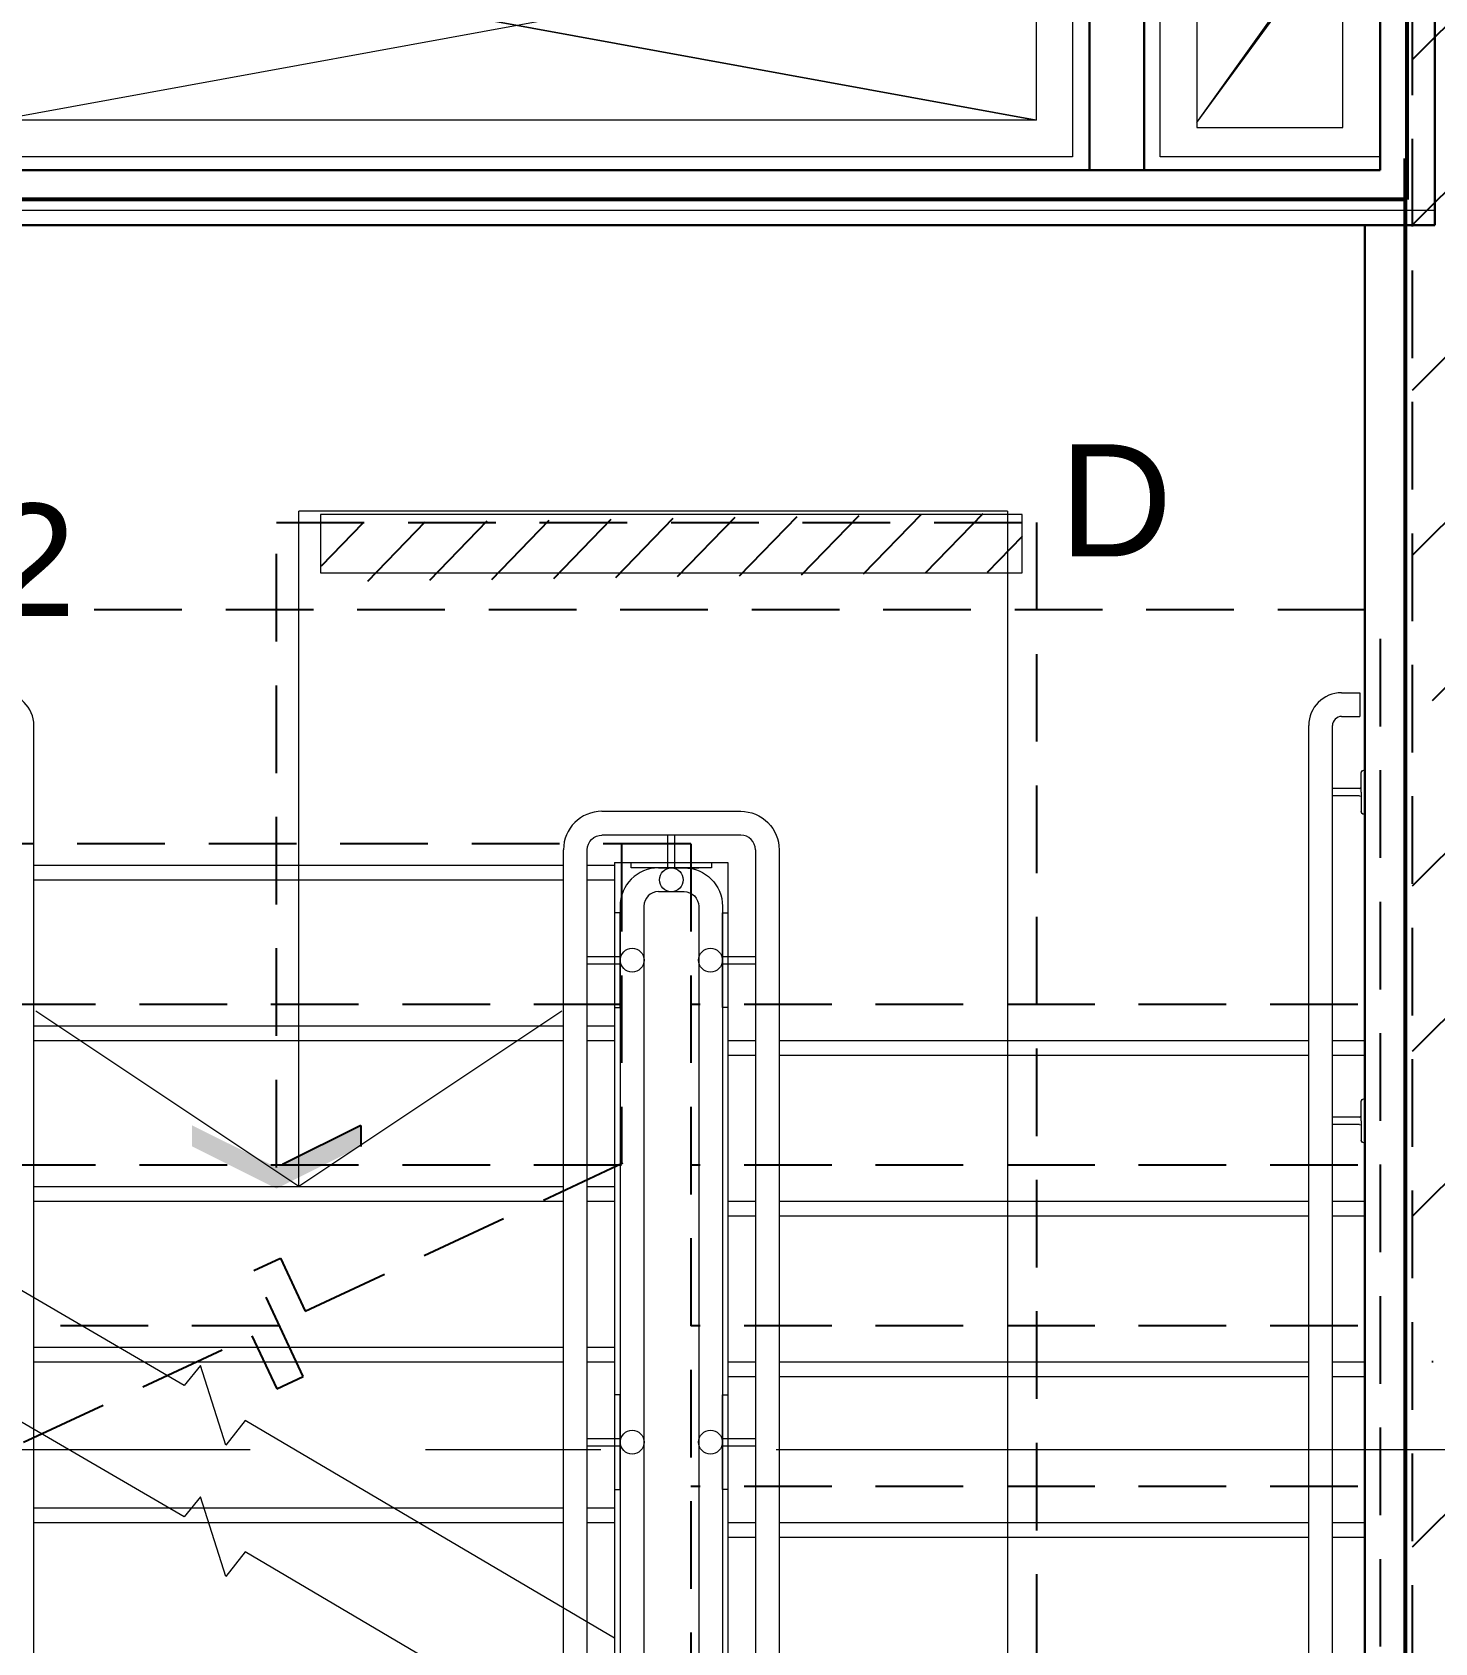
# Model space of a CAD drawing. Header units: inches. Extents: x -26575 to 27, y -11337 to 2257.
# Drawn here: x -21631.5 to -21535.5, y 653.9 to 764.2 of the extents above; entities that cross this region are included whole.
import ezdxf
from ezdxf import colors
from ezdxf.entities.mleader import LeaderData, LeaderLine
from ezdxf.math import Vec2, Vec3

# ---------------------------------------------------------------- set-up
doc = ezdxf.new("R2010")
doc.units = ezdxf.units.IN
doc.header["$LTSCALE"] = 48
doc.header["$MEASUREMENT"] = 0
for name, pattern in [('A106$0$CENTER', [2, 1.25, -0.25, 0.25, -0.25]), ('A112$0$CENTER', [2, 1.25, -0.25, 0.25, -0.25]), ('A112$0$HIDDEN2', [0.1875, 0.125, -0.0625]), ('NB - 12th floor_plan$0$HIDDEN2', [0.1875, 0.125, -0.0625])]:
    doc.linetypes.add(name, pattern=pattern)
for name, color, linetype in [('A106$0$A-ANNO-TEXT', 8, 'Continuous'), ('A106$0$A-FLOR-HRAL', 8, 'Continuous'), ('A106$0$A-FLOR-OPENING', 8, 'Continuous'), ('A106$0$A-FLOR-STRS', 8, 'Continuous'), ('A106$0$A-GRID-GRDP0-15', 8, 'Continuous'), ('A106$0$A-HVAC-RDFF', 8, 'Continuous'), ('A106$0$A-WALL-FULL-INTR', 8, 'Continuous'), ('A106$0$bc105-11 - A-WALL-FIRE', 8, 'Continuous'), ('A106$0$bc105-11 - M-HVAC-Supp', 8, 'Continuous'), ('A106$0$Level 20', 8, 'Continuous'), ('A112$0$A-FLOR-HRAL', 8, 'Continuous'), ('A112$0$A-FLOR-OPENING', 8, 'Continuous'), ('A112$0$A-FLOR-OPENING-STAIR D', 8, 'A112$0$HIDDEN2'), ('A112$0$A-FLOR-STRS', 8, 'Continuous'), ('A112$0$A-GRID-GRDP0-15', 8, 'Continuous'), ('A112$0$A-HVAC-RDFF', 8, 'Continuous'), ('A112$0$A-WALL-FULL-INTR', 8, 'Continuous'), ('A112$0$bc112 - A-WALL-FIRE', 8, 'Continuous'), ('A112$0$Level 20', 8, 'Continuous'), ('A112$0$M-HVAC-Supp', 8, 'Continuous'), ('A612$0$A-FLOR-OPENING', 8, 'Continuous'), ('A612$0$br612 - E-Lite', 3, 'Continuous'), ('A612$0$M-HVAC-Supp', 8, 'Continuous'), ('E-Lite-Emer', 13, 'Continuous'), ('E-Lite-Exit', 13, 'Continuous'), ('E-TEXT', 6, 'Continuous'), ('NB - 12th floor_plan$0$STHATCH', 1, 'NB - 12th floor_plan$0$HIDDEN2'), ('NB - 12th floor_plan$0$STSTAIRS1', 1, 'NB - 12th floor_plan$0$HIDDEN2'), ('XREF', 7, 'Continuous')]:
    doc.layers.add(name, color=color, linetype=linetype)
doc.styles.add('M08', font='arial.ttf', dxfattribs={"height": 7.68})
doc.styles.add('MAMEP ANNO', font='arial.ttf', dxfattribs={"height": 0.078125})

# ---------------------------------------------------------------- blocks, each defined once
blk = doc.blocks.new('*U439')
at = {"layer": 'A106$0$A-FLOR-HRAL', "linetype": 'Continuous', "lineweight": 0}
for p, q in [((6.85, 0.05, 0), (6.85, 10.53, 0)), ((8.8, 12.03, 0), (8.35, 12.03, 0)), ((8.8, -12.03, 0), (8.8, 12.03, 0)), ((5.85, 2.05, 0), (-8.9, 2.05, 0)), ((6.85, 0.05, 0), (6.85, -10.53, 0)), ((5.85, -1.95, 0), (-8.9, -1.95, 0)), ((8.8, -12.03, 0), (8.35, -12.03, 0))]:
    blk.add_line(p, q, dxfattribs=at)
at = {"layer": 'A106$0$A-FLOR-HRAL', "linetype": 'Continuous', "lineweight": 0, "extrusion": (0, 0, -1)}
for centre, radius, start, end in [((-8.35, 10.53, 0), 1.5, 0, 90), ((-5.85, -2.95, 0), 1, 90, 180), ((-8.35, -10.53, 0), 1.5, 270, 0)]:
    blk.add_arc(centre, radius, start, end, dxfattribs=at)
at = {"layer": 'A106$0$A-FLOR-HRAL', "linetype": 'Continuous', "lineweight": 0}
blk.add_arc((5.85, 3.05, 0), 1, 270, 0, dxfattribs=at)
blk = doc.blocks.new('A106')
at = {"layer": 'A106$0$A-ANNO-TEXT', "lineweight": 13}
for p, q in [((-21564.72, 731.41), (-21613.23, 731.41)), ((-21613.23, 685.16), (-21613.23, 731.41)), ((-21564.72, 731.41), (-21564.72, 601.98))]:
    blk.add_line(p, q, dxfattribs=at)
at = {"layer": 'A106$0$A-ANNO-TEXT', "lineweight": 13, "flags": 128}
blk.add_lwpolyline([(-21595.23, 697.16), (-21613.23, 685.16), (-21631.23, 697.16)], dxfattribs=at)
at = {"layer": 'A106$0$A-FLOR-HRAL', "lineweight": 13}
for p, q in [((-21541.86, 718.97), (-21540.61, 718.97)), ((-21540.61, 718.97), (-21540.61, 717.35)), ((-21541.86, 717.35), (-21540.61, 717.35)), ((-21631.36, 677.53), (-21631.36, 716.72)), ((-21544.11, 585.61), (-21544.11, 716.72)), ((-21542.48, 585.61), (-21542.48, 716.72)), ((-21592.48, 710.85), (-21582.98, 710.85)), ((-21582.98, 709.22), (-21592.48, 709.22)), ((-21595.11, 656.29), (-21595.11, 708.22)), ((-21593.48, 655.33), (-21593.48, 708.22)), ((-21581.98, 708.22), (-21581.98, 594.1)), ((-21580.36, 708.22), (-21580.36, 594.1)), ((-21588.61, 706.97), (-21585.86, 706.97)), ((-21588.61, 705.35), (-21586.86, 705.35)), ((-21591.23, 704.35), (-21591.23, 643.34)), ((-21589.61, 704.35), (-21589.61, 642.38)), ((-21585.86, 704.35), (-21585.86, 597.97)), ((-21584.23, 704.35), (-21584.23, 597.97)), ((-21631.36, 596.48), (-21631.36, 668.53))]:
    blk.add_line(p, q, dxfattribs=at)
at = {"layer": 'A106$0$A-FLOR-HRAL', "lineweight": 0}
for p, q in [((-21587.98, 706.97), (-21587.98, 709.22)), ((-21587.48, 706.97), (-21587.48, 709.22)), ((-21593.48, 700.91), (-21591.23, 700.91)), ((-21593.48, 700.41), (-21591.23, 700.41)), ((-21584.23, 700.91), (-21581.98, 700.91)), ((-21584.23, 700.41), (-21581.98, 700.41)), ((-21593.48, 667.91), (-21591.23, 667.91)), ((-21593.48, 667.41), (-21591.23, 667.41)), ((-21584.23, 667.91), (-21581.98, 667.91)), ((-21584.23, 667.41), (-21581.98, 667.41))]:
    blk.add_line(p, q, dxfattribs=at)
at = {"layer": 'A106$0$A-FLOR-HRAL', "lineweight": 13}
for centre, radius, start, end in [((-21633.61, 716.72), 2.25, 360, 90), ((-21541.86, 716.72), 2.25, 90, 180), ((-21541.86, 716.72), 0.625, 90, 180), ((-21592.48, 708.22), 2.63, 90, 180), ((-21582.98, 708.22), 1, 360, 90), ((-21588.61, 704.35), 2.63, 90, 180), ((-21588.61, 704.35), 1, 90, 180)]:
    blk.add_arc(centre, radius, start, end, dxfattribs=at)
at = {"layer": 'A106$0$A-FLOR-HRAL', "lineweight": 13, "extrusion": (0, 0, -1)}
for centre, radius, start, end in [((21582.98, 708.22), 2.63, 90, 180.0009), ((21592.48, 708.22), 1, 359.9832, 90), ((21586.86, 704.35), 2.63, 90, 180), ((21586.86, 704.35), 1, 90, 180.0348)]:
    blk.add_arc(centre, radius, start, end, dxfattribs=at)
at = {"layer": 'A106$0$A-FLOR-OPENING', "lineweight": 0}
blk.add_line((-21535.48, 751.99), (-21636.23, 751.99), dxfattribs=at)
for points in [[(-21636.27, 773.66), (-21560.27, 773.66), (-21560.27, 755.66), (-21636.27, 755.66)], [(-21554.27, 773.66), (-21539.27, 773.66), (-21539.27, 755.66), (-21554.27, 755.66)]]:
    blk.add_3dface(points, dxfattribs=at)
at = {"layer": 'A106$0$A-FLOR-STRS', "lineweight": 0}
for p, q in [((-21631.36, 707.16), (-21595.11, 707.16)), ((-21593.48, 707.16), (-21591.61, 707.16)), ((-21591.61, 707.35), (-21583.86, 707.35)), ((-21591.61, 707.35), (-21591.61, 654.23)), ((-21583.86, 707.35), (-21583.86, 594.97)), ((-21631.36, 696.16), (-21595.11, 696.16)), ((-21593.48, 696.16), (-21591.61, 696.16)), ((-21583.86, 694.16), (-21581.98, 694.16)), ((-21580.36, 694.16), (-21544.11, 694.16)), ((-21631.36, 685.16), (-21595.11, 685.16)), ((-21593.48, 685.16), (-21591.61, 685.16)), ((-21583.86, 683.16), (-21581.98, 683.16)), ((-21580.36, 683.16), (-21544.11, 683.16)), ((-21625.58, 674.16), (-21595.11, 674.16)), ((-21593.48, 674.16), (-21591.61, 674.16)), ((-21583.86, 672.16), (-21581.98, 672.16)), ((-21580.36, 672.16), (-21544.11, 672.16)), ((-21542.48, 672.16), (-21540.23, 672.16)), ((-21631.36, 663.16), (-21622.14, 663.16)), ((-21620.57, 663.16), (-21619.72, 663.16)), ((-21606.75, 663.16), (-21595.11, 663.16)), ((-21593.48, 663.16), (-21591.61, 663.16)), ((-21583.86, 661.16), (-21581.98, 661.16)), ((-21580.36, 661.16), (-21544.11, 661.16)), ((-21542.48, 661.16), (-21540.23, 661.16))]:
    blk.add_line(p, q, dxfattribs=at)
at = {"layer": 'A106$0$A-FLOR-STRS', "lineweight": 13}
for p, q in [((-21631.36, 706.16), (-21595.11, 706.16)), ((-21593.48, 706.16), (-21591.61, 706.16)), ((-21631.36, 695.16), (-21595.11, 695.16)), ((-21593.48, 695.16), (-21591.61, 695.16)), ((-21583.86, 695.16), (-21581.98, 695.16)), ((-21580.36, 695.16), (-21544.11, 695.16)), ((-21631.36, 684.16), (-21595.11, 684.16)), ((-21593.48, 684.16), (-21591.61, 684.16)), ((-21583.86, 684.16), (-21581.98, 684.16)), ((-21580.36, 684.16), (-21544.11, 684.16)), ((-21623.86, 673.16), (-21595.11, 673.16)), ((-21593.48, 673.16), (-21591.61, 673.16)), ((-21583.86, 673.16), (-21581.98, 673.16)), ((-21580.36, 673.16), (-21544.11, 673.16)), ((-21542.48, 673.16), (-21540.23, 673.16)), ((-21631.36, 662.16), (-21619.4, 662.16)), ((-21605.05, 662.16), (-21595.11, 662.16)), ((-21593.48, 662.16), (-21591.61, 662.16)), ((-21583.86, 662.16), (-21581.98, 662.16)), ((-21580.36, 662.16), (-21544.11, 662.16)), ((-21542.48, 662.16), (-21540.23, 662.16))]:
    blk.add_line(p, q, dxfattribs=at)
at = {"layer": 'A106$0$A-FLOR-STRS', "lineweight": 0, "elevation": 0, "flags": 128}
for points in [[(-21591.61, 654.23), (-21616.89, 669.15), (-21618.23, 667.46), (-21619.96, 672.91), (-21621.08, 671.54), (-21635.23, 679.79)], [(-21591.61, 645.23), (-21616.89, 660.15), (-21618.23, 658.46), (-21619.96, 663.91), (-21621.08, 662.54), (-21635.23, 670.79)]]:
    blk.add_lwpolyline(points, dxfattribs=at)
at = {"layer": 'A106$0$A-FLOR-STRS', "lineweight": 0}
for centre in [(-21590.41, 700.66), (-21590.41, 667.66)]:
    blk.add_circle(centre, 0.813, dxfattribs=at)
at = {"layer": 'A106$0$A-GRID-GRDP0-15', "linetype": 'A106$0$CENTER', "lineweight": 0}
blk.add_line((-23884.56, 667.16), (-20368.73, 667.16), dxfattribs=at)
at = {"layer": 'A106$0$A-HVAC-RDFF', "lineweight": 0}
for p, q in [((-21551.77, 758), (-21541.77, 772)), ((-21633.77, 771.16), (-21562.77, 758.16)), ((-21562.77, 771.16), (-21633.77, 758.16))]:
    blk.add_line(p, q, dxfattribs=at)
at = {"layer": 'A106$0$A-HVAC-RDFF', "lineweight": 13}
blk.add_3dface([(-21541.77, 771.66), (-21551.77, 771.66), (-21551.77, 757.66), (-21541.77, 757.66)], dxfattribs=at)
at = {"layer": 'A106$0$A-WALL-FULL-INTR', "lineweight": 30}
for p, q in [((-21535.48, 750.99), (-21535.48, 943.16)), ((-21559.11, 774.77), (-21559.11, 754.74)), ((-21555.36, 774.77), (-21555.36, 754.74)), ((-21539.23, 754.74), (-21539.23, 774.77)), ((-21539.23, 754.74), (-21646.61, 754.74)), ((-21535.48, 750.99), (-21650.36, 750.99)), ((-21540.27, 750.99), (-21540.27, 550.03))]:
    blk.add_line(p, q, dxfattribs=at)
at = {"layer": 'A106$0$bc105-11 - A-WALL-FIRE', "lineweight": 53}
for p, q in [((-21537.36, 752.74), (-21537.36, 862.65)), ((-21537.5, 755.55), (-21537.5, 546.97)), ((-21537.36, 752.74), (-21648.48, 752.74))]:
    blk.add_line(p, q, dxfattribs=at)
at = {"layer": 'A106$0$bc105-11 - M-HVAC-Supp', "lineweight": 13}
blk.add_3dface([(-21633.77, 771.16), (-21562.77, 771.16), (-21562.77, 758.16), (-21633.77, 758.16)], dxfattribs=at)
at = {"layer": 'A106$0$Level 20', "lineweight": 13}
for p, q in [((-21542.48, 695.16), (-21540.23, 695.16)), ((-21542.48, 684.16), (-21540.23, 684.16))]:
    blk.add_line(p, q, dxfattribs=at)
at = {"layer": 'A106$0$Level 20', "lineweight": 0}
for p, q in [((-21542.48, 694.16), (-21540.23, 694.16)), ((-21542.48, 683.16), (-21540.23, 683.16))]:
    blk.add_line(p, q, dxfattribs=at)
for centre in [(-21587.73, 706.16), (-21585.05, 700.66), (-21585.05, 667.66)]:
    blk.add_circle(centre, 0.813, dxfattribs=at)
for points in [[(-21590.48, 707.35), (-21584.98, 707.35), (-21584.98, 706.97), (-21590.48, 706.97)], [(-21591.61, 703.91), (-21591.61, 697.41), (-21591.23, 697.41), (-21591.23, 703.91)], [(-21583.86, 703.91), (-21583.86, 697.41), (-21584.23, 697.41), (-21584.23, 703.91)], [(-21591.61, 670.91), (-21591.61, 664.41), (-21591.23, 664.41), (-21591.23, 670.91)], [(-21583.86, 670.91), (-21583.86, 664.41), (-21584.23, 664.41), (-21584.23, 670.91)]]:
    blk.add_3dface(points, dxfattribs=at)
at = {"layer": 'A106$0$A-FLOR-HRAL', "lineweight": 0, "xscale": 0.125, "yscale": 0.125, "zscale": 0.125}
for p in [(-21541.37, 712.16, 0), (-21541.37, 689.66, 0)]:
    blk.add_blockref('*U439', p, dxfattribs=at)
blk = doc.blocks.new('A112')
at = {"layer": 'A112$0$A-FLOR-HRAL', "lineweight": 13}
for p, q in [((-21541.86, 718.97), (-21540.61, 718.97)), ((-21540.61, 718.97), (-21540.61, 717.35)), ((-21541.86, 717.35), (-21540.61, 717.35)), ((-21631.36, 596.6), (-21631.36, 716.72)), ((-21544.11, 585.61), (-21544.11, 716.72)), ((-21542.48, 585.61), (-21542.48, 716.72)), ((-21592.48, 710.85), (-21582.98, 710.85)), ((-21582.98, 709.22), (-21592.48, 709.22)), ((-21595.11, 594.1), (-21595.11, 708.22)), ((-21593.48, 594.1), (-21593.48, 708.22)), ((-21581.98, 708.22), (-21581.98, 594.1)), ((-21580.36, 708.22), (-21580.36, 594.1)), ((-21588.61, 706.97), (-21585.86, 706.97)), ((-21588.61, 705.35), (-21586.86, 705.35)), ((-21591.23, 704.35), (-21591.23, 643.34)), ((-21589.61, 704.35), (-21589.61, 642.38)), ((-21585.86, 704.35), (-21585.86, 597.97)), ((-21584.23, 704.35), (-21584.23, 597.97))]:
    blk.add_line(p, q, dxfattribs=at)
at = {"layer": 'A112$0$A-FLOR-HRAL', "lineweight": 0}
for p, q in [((-21540.51, 712.17), (-21540.51, 713.48)), ((-21540.27, 713.66), (-21540.33, 713.66)), ((-21540.27, 710.66), (-21540.27, 713.66)), ((-21540.64, 712.42), (-21542.48, 712.42)), ((-21540.64, 711.92), (-21542.48, 711.92)), ((-21540.51, 712.17), (-21540.51, 710.84)), ((-21540.27, 710.66), (-21540.33, 710.66)), ((-21587.98, 706.97), (-21587.98, 709.22)), ((-21587.48, 706.97), (-21587.48, 709.22)), ((-21593.48, 700.91), (-21591.23, 700.91)), ((-21593.48, 700.41), (-21591.23, 700.41)), ((-21584.23, 700.91), (-21581.98, 700.91)), ((-21584.23, 700.41), (-21581.98, 700.41)), ((-21540.51, 689.67), (-21540.51, 690.98)), ((-21540.27, 691.16), (-21540.33, 691.16)), ((-21540.27, 688.16), (-21540.27, 691.16)), ((-21540.64, 689.92), (-21542.48, 689.92)), ((-21540.64, 689.42), (-21542.48, 689.42)), ((-21540.51, 689.67), (-21540.51, 688.34)), ((-21540.27, 688.16), (-21540.33, 688.16)), ((-21593.48, 667.91), (-21591.23, 667.91)), ((-21593.48, 667.41), (-21591.23, 667.41)), ((-21584.23, 667.91), (-21581.98, 667.91)), ((-21584.23, 667.41), (-21581.98, 667.41))]:
    blk.add_line(p, q, dxfattribs=at)
at = {"layer": 'A112$0$A-FLOR-HRAL', "lineweight": 13}
for centre, radius, start, end in [((-21633.61, 716.72), 2.25, 360, 90), ((-21541.86, 716.72), 2.25, 90, 180), ((-21541.86, 716.72), 0.625, 90, 180), ((-21592.48, 708.22), 2.63, 90, 180), ((-21582.98, 708.22), 1, 360, 90), ((-21588.61, 704.35), 2.63, 90, 180), ((-21588.61, 704.35), 1, 90, 180)]:
    blk.add_arc(centre, radius, start, end, dxfattribs=at)
at = {"layer": 'A112$0$A-FLOR-HRAL', "lineweight": 0, "extrusion": (0, 0, -1)}
for centre, radius, start, end in [((21540.33, 713.48), 0.188, 0, 90), ((21540.64, 711.79), 0.125, 90, 180), ((21540.33, 710.84), 0.188, 270, 0), ((21540.33, 690.98), 0.188, 0, 90), ((21540.64, 689.29), 0.125, 90, 180), ((21540.33, 688.34), 0.188, 270, 0)]:
    blk.add_arc(centre, radius, start, end, dxfattribs=at)
at = {"layer": 'A112$0$A-FLOR-HRAL', "lineweight": 0}
for centre in [(-21540.64, 712.54), (-21540.64, 690.04)]:
    blk.add_arc(centre, 0.125, 270, 0, dxfattribs=at)
at = {"layer": 'A112$0$A-FLOR-HRAL', "lineweight": 13, "extrusion": (0, 0, -1)}
for centre, radius, start, end in [((21582.98, 708.22), 2.63, 90, 180.0009), ((21592.48, 708.22), 1, 359.9832, 90), ((21586.86, 704.35), 2.63, 90, 180), ((21586.86, 704.35), 1, 90, 180.0348)]:
    blk.add_arc(centre, radius, start, end, dxfattribs=at)
at = {"layer": 'A112$0$A-FLOR-OPENING', "lineweight": 0}
blk.add_line((-21535.48, 751.99), (-21636.23, 751.99), dxfattribs=at)
blk.add_line((-21535.48, 751.99), (-21636.23, 751.99), dxfattribs=at)
blk.add_line((-21535.48, 751.99), (-21636.23, 751.99), dxfattribs=at)
for points in [[(-21636.27, 773.66), (-21560.27, 773.66), (-21560.27, 755.66), (-21636.27, 755.66)], [(-21554.27, 773.66), (-21539.27, 773.66), (-21539.27, 755.66), (-21554.27, 755.66)]]:
    blk.add_3dface(points, dxfattribs=at)
at = {"layer": 'A112$0$A-FLOR-OPENING-STAIR D'}
blk.add_3dface([(-21636.23, 724.66), (-21539.23, 724.66), (-21539.23, 586.66), (-21636.23, 586.66)], dxfattribs=at)
at = {"layer": 'A112$0$A-FLOR-STRS', "lineweight": 0}
for p, q in [((-21631.36, 707.16), (-21595.11, 707.16)), ((-21593.48, 707.16), (-21591.61, 707.16)), ((-21591.61, 707.35), (-21583.86, 707.35)), ((-21591.61, 707.35), (-21591.61, 594.97)), ((-21583.86, 707.35), (-21583.86, 594.97)), ((-21631.36, 696.16), (-21595.11, 696.16)), ((-21593.48, 696.16), (-21591.61, 696.16)), ((-21583.86, 694.16), (-21581.98, 694.16)), ((-21580.36, 694.16), (-21544.11, 694.16)), ((-21631.36, 685.16), (-21595.11, 685.16)), ((-21593.48, 685.16), (-21591.61, 685.16)), ((-21583.86, 683.16), (-21581.98, 683.16)), ((-21580.36, 683.16), (-21544.11, 683.16)), ((-21631.36, 674.16), (-21595.11, 674.16)), ((-21593.48, 674.16), (-21591.61, 674.16)), ((-21583.86, 672.16), (-21581.98, 672.16)), ((-21580.36, 672.16), (-21544.11, 672.16)), ((-21542.48, 672.16), (-21540.23, 672.16)), ((-21631.36, 663.16), (-21595.11, 663.16)), ((-21593.48, 663.16), (-21591.61, 663.16)), ((-21583.86, 661.16), (-21581.98, 661.16)), ((-21580.36, 661.16), (-21544.11, 661.16)), ((-21542.48, 661.16), (-21540.23, 661.16))]:
    blk.add_line(p, q, dxfattribs=at)
at = {"layer": 'A112$0$A-FLOR-STRS', "lineweight": 13}
for p, q in [((-21631.36, 706.16), (-21595.11, 706.16)), ((-21593.48, 706.16), (-21591.61, 706.16)), ((-21631.36, 695.16), (-21595.11, 695.16)), ((-21593.48, 695.16), (-21591.61, 695.16)), ((-21583.86, 695.16), (-21581.98, 695.16)), ((-21580.36, 695.16), (-21544.11, 695.16)), ((-21631.36, 684.16), (-21595.11, 684.16)), ((-21593.48, 684.16), (-21591.61, 684.16)), ((-21583.86, 684.16), (-21581.98, 684.16)), ((-21580.36, 684.16), (-21544.11, 684.16)), ((-21631.36, 673.16), (-21595.11, 673.16)), ((-21593.48, 673.16), (-21591.61, 673.16)), ((-21583.86, 673.16), (-21581.98, 673.16)), ((-21580.36, 673.16), (-21544.11, 673.16)), ((-21542.48, 673.16), (-21540.23, 673.16)), ((-21631.36, 662.16), (-21595.11, 662.16)), ((-21593.48, 662.16), (-21591.61, 662.16)), ((-21583.86, 662.16), (-21581.98, 662.16)), ((-21580.36, 662.16), (-21544.11, 662.16)), ((-21542.48, 662.16), (-21540.23, 662.16))]:
    blk.add_line(p, q, dxfattribs=at)
at = {"layer": 'A112$0$A-FLOR-STRS', "lineweight": 0}
for centre in [(-21590.41, 700.66), (-21590.41, 667.66)]:
    blk.add_circle(centre, 0.813, dxfattribs=at)
at = {"layer": 'A112$0$A-GRID-GRDP0-15', "linetype": 'A112$0$CENTER', "lineweight": 0}
blk.add_line((-23884.56, 667.16), (-20368.73, 667.16), dxfattribs=at)
at = {"layer": 'A112$0$A-HVAC-RDFF', "lineweight": 0}
for p, q in [((-21562.77, 771.16), (-21633.77, 758.16)), ((-21562.77, 758.16), (-21633.77, 771.16)), ((-21551.77, 758), (-21541.77, 771.66))]:
    blk.add_line(p, q, dxfattribs=at)
at = {"layer": 'A112$0$A-HVAC-RDFF', "lineweight": 13}
blk.add_3dface([(-21541.77, 771.66), (-21551.77, 771.66), (-21551.77, 757.66), (-21541.77, 757.66)], dxfattribs=at)
at = {"layer": 'A112$0$A-WALL-FULL-INTR', "lineweight": 30}
for p, q in [((-21535.48, 750.99), (-21535.48, 941.16)), ((-21539.23, 756.41), (-21539.23, 778.91)), ((-21559.11, 774.77), (-21559.11, 754.74)), ((-21555.36, 774.77), (-21555.36, 754.74)), ((-21539.23, 754.74), (-21539.23, 774.77)), ((-21539.23, 754.74), (-21646.61, 754.74)), ((-21535.48, 750.99), (-21650.36, 750.99)), ((-21535.48, 750.99), (-21650.36, 750.99)), ((-21535.48, 750.99), (-21650.36, 750.99)), ((-21540.27, 750.99), (-21540.27, 550.03))]:
    blk.add_line(p, q, dxfattribs=at)
at = {"layer": 'A112$0$bc112 - A-WALL-FIRE', "lineweight": 53}
for p, q in [((-21537.36, 754.54), (-21537.36, 862.65)), ((-21537.5, 754.53), (-21537.5, 546.97)), ((-21537.36, 752.74), (-21648.48, 752.74))]:
    blk.add_line(p, q, dxfattribs=at)
at = {"layer": 'A112$0$Level 20', "lineweight": 13}
for p, q in [((-21542.48, 695.16), (-21540.23, 695.16)), ((-21542.48, 684.16), (-21540.23, 684.16))]:
    blk.add_line(p, q, dxfattribs=at)
at = {"layer": 'A112$0$Level 20', "lineweight": 0}
for p, q in [((-21542.48, 694.16), (-21540.23, 694.16)), ((-21542.48, 683.16), (-21540.23, 683.16))]:
    blk.add_line(p, q, dxfattribs=at)
for centre in [(-21587.73, 706.16), (-21585.05, 700.66), (-21585.05, 667.66)]:
    blk.add_circle(centre, 0.813, dxfattribs=at)
for points in [[(-21590.48, 707.35), (-21584.98, 707.35), (-21584.98, 706.97), (-21590.48, 706.97)], [(-21591.61, 703.91), (-21591.61, 697.41), (-21591.23, 697.41), (-21591.23, 703.91)], [(-21583.86, 703.91), (-21583.86, 697.41), (-21584.23, 697.41), (-21584.23, 703.91)], [(-21591.61, 670.91), (-21591.61, 664.41), (-21591.23, 664.41), (-21591.23, 670.91)], [(-21583.86, 670.91), (-21583.86, 664.41), (-21584.23, 664.41), (-21584.23, 670.91)]]:
    blk.add_3dface(points, dxfattribs=at)
at = {"layer": 'A112$0$M-HVAC-Supp', "lineweight": 13, "ltscale": 0.131691}
blk.add_3dface([(-21633.77, 771.16), (-21562.77, 771.16), (-21562.77, 758.16), (-21633.77, 758.16)], dxfattribs=at)
blk = doc.blocks.new('A612')
at = {"layer": 'A612$0$A-FLOR-OPENING', "lineweight": 0}
blk.add_line((-21535.48, 751.99), (-21636.23, 751.99), dxfattribs=at)
blk.add_line((-21535.48, 751.99), (-21636.23, 751.99), dxfattribs=at)
blk.add_line((-21535.48, 751.99), (-21636.23, 751.99), dxfattribs=at)
for points in [[(-21636.27, 773.66), (-21560.27, 773.66), (-21560.27, 755.66), (-21636.27, 755.66)], [(-21554.27, 773.66), (-21539.27, 773.66), (-21539.27, 755.66), (-21554.27, 755.66)]]:
    blk.add_3dface(points, dxfattribs=at)
at = {"layer": 'A612$0$br612 - E-Lite', "lineweight": 13}
blk.add_3dface([(-21563.73, 731.17), (-21611.73, 731.17), (-21611.73, 727.17), (-21563.73, 727.17)], dxfattribs=at)
at = {"layer": 'A612$0$M-HVAC-Supp', "lineweight": 13, "ltscale": 0.131691}
blk.add_3dface([(-21633.77, 771.16), (-21562.77, 771.16), (-21562.77, 758.16), (-21633.77, 758.16)], dxfattribs=at)
blk = doc.blocks.new('NB - 12th floor_plan')
at = {"layer": 'NB - 12th floor_plan$0$STHATCH'}
h = blk.add_hatch(dxfattribs=at)
h.set_pattern_fill('ANSI35', color=256, scale=64)
h.paths.add_polyline_path([(-21433.02, 914.8), (-21433.02, 938.8), (-21409.02, 938.8), (-21409.02, 914.8)], flags=16)
h.paths.add_polyline_path([(-21537, 940.72), (-21289.02, 940.72), (-21289.02, 543.88), (-21537, 543.88)])
h.paths.add_polyline_path([(-21474.4, 718.86), (-21474.4, 746.26), (-21350.82, 746.26), (-21350.82, 718.86)], flags=16)
blk.add_lwpolyline([(-21537, 941.11), (-21289.02, 941.11), (-21289.02, 543.88), (-21537, 543.88)], close=True, dxfattribs=at)
at = {"layer": 'NB - 12th floor_plan$0$STSTAIRS1'}
for p, q in [((-21586.39, 708.62), (-21636.75, 708.62)), ((-21591.14, 708.62), (-21591.14, 686.74)), ((-21586.39, 708.62), (-21586.39, 620.62)), ((-21591.14, 697.62), (-21636.75, 697.62)), ((-21540.75, 697.62), (-21586.39, 697.62)), ((-21591.14, 686.62), (-21636.75, 686.62)), ((-21540.75, 686.62), (-21586.39, 686.62)), ((-21614.54, 675.62), (-21636.75, 675.62)), ((-21540.75, 675.62), (-21586.39, 675.62)), ((-21540.75, 664.62), (-21586.39, 664.62))]:
    blk.add_line(p, q, dxfattribs=at)
at = {"layer": 'NB - 12th floor_plan$0$STSTAIRS1', "lineweight": 25}
for q in [(-21614.75, 686.47), (-21608.97, 687.91)]:
    blk.add_line((-21608.97, 689.35), q, dxfattribs=at)
blk.add_lwpolyline([(-21614.75, 686.47), (-21614.75, 730.62), (-21562.75, 730.62), (-21562.75, 594.69)], dxfattribs=at)
at = {"layer": 'NB - 12th floor_plan$0$STSTAIRS1'}
blk.add_lwpolyline([(-21640.22, 663.85), (-21616.43, 674.94), (-21614.74, 671.32), (-21612.93, 672.16), (-21616.31, 679.41), (-21614.49, 680.26), (-21612.8, 676.63), (-21588.38, 688.02)], dxfattribs=at)
at = {"layer": 'NB - 12th floor_plan$0$STSTAIRS1', "lineweight": 25}
for points in [[(-21620.53, 689.35), (-21614.75, 686.47), (-21620.53, 687.91), (-21614.75, 685.02)], [(-21608.97, 689.35), (-21614.75, 686.47), (-21608.97, 687.91), (-21614.75, 685.02)]]:
    blk.add_solid(points, dxfattribs=at)
blk = doc.blocks.new('*U200')
at = {"color": 21, "linetype": 'ByBlock'}
ml = blk.add_multileader_mtext('Standard', dxfattribs=at)
ml.set_content('', color=21, style='MAMEP ANNO')
ml.set_leader_properties(color=256)
ml.build(insert=Vec2(0, 0))
ml.multileader.update_dxf_attribs({"has_dogleg": 0, "text_right_attachment_type": 3, "dogleg_length": 3.84, "arrow_head_size": 7.5, "scale": 96})
ctx = ml.context
ctx.base_point, ctx.scale, ctx.char_height, ctx.arrow_head_size, ctx.landing_gap_size, ctx.plane_origin, ctx.plane_x_axis, ctx.plane_y_axis = Vec3(-11.25, 12.43), 96, 7.5, 7.5, 3.75, Vec3(-11.25, -12.43), Vec3(0, 1), Vec3(-1, 0)
ctx.right_attachment = 3
notes = []
notes.append((ctx, [(0, (1, 1, 0), (-11.25, -356.57), (0, 1), 369, [(0, [(-11.25, -12.43)], 0, [])])]))
ctx.mtext.insert, ctx.mtext.text_direction, ctx.mtext.rotation, ctx.mtext.flow_direction = Vec3(-15, 16.18), Vec3(0, 1), 1.570796, 5
ml = blk.add_multileader_mtext('Standard', dxfattribs=at)
ml.set_content('', color=21, style='MAMEP ANNO')
ml.set_leader_properties(color=256)
ml.build(insert=Vec2(0, 0))
ml.multileader.update_dxf_attribs({"has_dogleg": 0, "text_right_attachment_type": 3, "dogleg_length": 3.84, "arrow_head_size": 7.5, "scale": 96})
ctx = ml.context
ctx.base_point, ctx.scale, ctx.char_height, ctx.arrow_head_size, ctx.landing_gap_size, ctx.plane_origin, ctx.plane_x_axis, ctx.plane_y_axis = Vec3(11.25, 12.43), 96, 7.5, 7.5, 3.75, Vec3(11.25, -12.43), Vec3(0, 1), Vec3(-1, 0)
ctx.right_attachment = 3
notes.append((ctx, [(0, (1, 1, 0), (11.25, -356.57), (0, 1), 369, [(0, [(11.25, -12.43)], 0, [])])]))
ctx.mtext.insert, ctx.mtext.text_direction, ctx.mtext.rotation, ctx.mtext.flow_direction = Vec3(7.5, 16.18), Vec3(0, 1), 1.570796, 5
for ctx, leaders in notes:
    for number, flags, end, landing, length, lines in leaders:
        leader = LeaderData()
        leader.index, (leader.has_last_leader_line, leader.has_dogleg_vector, leader.attachment_direction) = number, flags
        leader.last_leader_point, leader.dogleg_vector, leader.dogleg_length = Vec3(end), Vec3(landing), length
        for number, points, colour, breaks in lines:
            line = LeaderLine()
            line.index, line.vertices, line.color, line.breaks = number, Vec3.list(points), colors.encode_raw_color(colour), breaks
            leader.lines.append(line)
        ctx.leaders.append(leader)

msp = doc.modelspace()

# ---------------------------------------------------------------- hatches: boundary and pattern name
at = {"layer": 'E-Lite-Emer'}
h = msp.add_hatch(dxfattribs=at)
h.set_pattern_fill('ANSI31', color=256, scale=24, angle=180.8436, style=0)
h.set_pattern_definition([(225.84362, (-23723.0628, 3419.5168), (2.1523235, -2.0898573), [])])
h.paths.add_polyline_path([(-21563.72, 731.27), (-21611.72, 730.56), (-21611.66, 726.56), (-21563.66, 727.27)])

# ---------------------------------------------------------------- block references
at = {"layer": 'E-Lite-Exit', "rotation": 180}
msp.add_blockref('*U200', (-21615.23, 530.95, 0.01), dxfattribs=at)
at = {"layer": 'XREF'}
for name in ['A106', 'A112', 'NB - 12th floor_plan', 'A612']:
    msp.add_blockref(name, (0, 0), dxfattribs=at)

# ---------------------------------------------------------------- texts
at = {"layer": 'E-TEXT', "style": 'M08'}
for s, p in [('D', (-21561.19, 728.3)), ('F32', (-21646.96, 724.23))]:
    msp.add_text(s, height=7.68, dxfattribs=at).set_placement(p)

doc.saveas('drawing.dxf')
